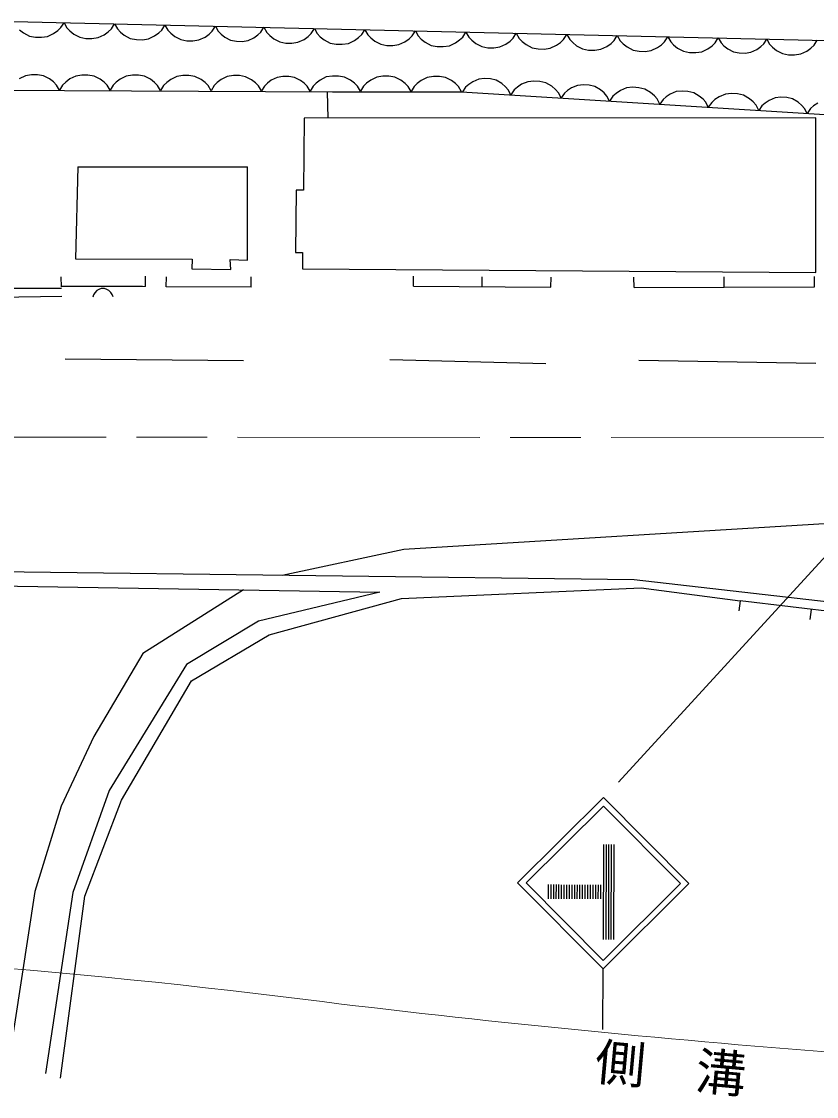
# Model space of a CAD drawing. Units: millimetres, scale not verified. Extents: x 40000 to 680000, y 20000 to 380000.
# Drawn here: x 179404 to 218766, y 253432 to 306628 of the extents above; entities that cross this region are included whole.
import ezdxf
from ezdxf.enums import TextEntityAlignment as Align

# ---------------------------------------------------------------- set-up
doc = ezdxf.new("R2010")
doc.units = ezdxf.units.MM
doc.header["$LTSCALE"] = 1000
doc.linetypes.add('CHAIN', pattern=[18.5, 12, -1.5, 3.5, -1.5])
for name, color, linetype, lineweight in [('M-BGD', 7, 'Continuous', 25), ('M-BMK', 2, 'CHAIN', 13), ('M-STR-HTXT', 7, 'Continuous', 13), ('M-STR-STRC', 7, 'Continuous', 25)]:
    doc.layers.add(name, color=color, linetype=linetype, lineweight=lineweight)
doc.styles.add('ＭＳ ゴシック', font='')
doc.styles.get('ＭＳ ゴシック').set_extended_font_data('MS Gothic')

msp = doc.modelspace()

# ---------------------------------------------------------------- linework, layer by layer
at = {"layer": 'M-BGD'}
for p, q in [((179010, 306628), (223807, 305585)), ((181354, 306324), (181510, 306570)), ((181510, 306570), (181654, 306317)), ((183853, 306265), (184009, 306512)), ((184009, 306512), (184153, 306258)), ((186353, 306207), (186508, 306454)), ((186508, 306454), (186653, 306200)), ((179301, 306221), (179498, 306067)), ((179498, 306067), (179794, 305910)), ((179794, 305910), (180093, 305853)), ((180393, 305846), (180694, 305889)), ((180694, 305889), (180997, 306032)), ((180997, 306032), (181201, 306177)), ((181201, 306177), (181354, 306324)), ((181654, 306317), (181800, 306163)), ((181800, 306163), (181997, 306009)), ((181997, 306009), (182293, 305852)), ((183193, 305831), (183496, 305974)), ((183496, 305974), (183700, 306119)), ((183700, 306119), (183853, 306265)), ((184153, 306258), (184300, 306105)), ((184300, 306105), (184496, 305950)), ((184496, 305950), (184793, 305793)), ((185692, 305772), (185996, 305915)), ((185996, 305915), (186199, 306061)), ((186199, 306061), (186353, 306207)), ((186653, 306200), (186799, 306047)), ((186799, 306047), (186996, 305892)), ((186996, 305892), (187292, 305735)), ((188495, 305857), (188699, 306003)), ((188699, 306003), (188852, 306149)), ((188852, 306149), (189008, 306395)), ((189008, 306395), (189146, 306152)), ((189146, 306152), (189287, 306005)), ((189287, 306005), (189475, 305856)), ((190915, 305823), (191110, 305962)), ((191110, 305962), (191258, 306103)), ((191258, 306103), (191407, 306340)), ((191407, 306340), (191551, 306086)), ((191551, 306086), (191698, 305933)), ((191698, 305933), (191894, 305778)), ((193394, 305743), (193597, 305888)), ((193597, 305888), (193751, 306035)), ((193751, 306035), (193906, 306281)), ((193906, 306281), (194051, 306028)), ((194051, 306028), (194197, 305875)), ((196097, 305830), (196250, 305977)), ((196250, 305977), (196406, 306223)), ((196406, 306223), (196550, 305970)), ((196550, 305970), (196696, 305816)), ((198596, 305772), (198749, 305919)), ((198749, 305919), (198905, 306165)), ((198905, 306165), (199049, 305912)), ((199049, 305912), (199196, 305758)), ((201249, 305860), (201404, 306107)), ((201404, 306107), (201549, 305853)), ((203748, 305802), (203904, 306049)), ((203904, 306049), (204048, 305795)), ((206247, 305744), (206403, 305990)), ((206403, 305990), (206547, 305737)), ((208747, 305686), (208902, 305932)), ((208902, 305932), (209047, 305679)), ((180093, 305853), (180393, 305846)), ((182293, 305852), (182592, 305795)), ((182592, 305795), (182892, 305788)), ((182892, 305788), (183193, 305831)), ((184793, 305793), (185091, 305736)), ((185091, 305736), (185391, 305729)), ((185391, 305729), (185692, 305772)), ((187292, 305735), (187591, 305678)), ((187591, 305678), (187891, 305671)), ((187891, 305671), (188192, 305714)), ((188192, 305714), (188495, 305857)), ((189475, 305856), (189760, 305706)), ((189760, 305706), (190047, 305651)), ((190047, 305651), (190335, 305644)), ((190335, 305644), (190624, 305686)), ((190624, 305686), (190915, 305823)), ((191894, 305778), (192191, 305621)), ((192191, 305621), (192489, 305564)), ((192489, 305564), (192789, 305557)), ((192789, 305557), (193090, 305600)), ((193090, 305600), (193394, 305743)), ((194197, 305875), (194393, 305720)), ((194393, 305720), (194690, 305563)), ((194690, 305563), (194989, 305506)), ((194989, 305506), (195289, 305499)), ((195289, 305499), (195590, 305542)), ((195590, 305542), (195893, 305685)), ((195893, 305685), (196097, 305830)), ((196696, 305816), (196893, 305662)), ((196893, 305662), (197189, 305505)), ((197189, 305505), (197488, 305448)), ((197488, 305448), (197788, 305441)), ((197788, 305441), (198089, 305484)), ((198089, 305484), (198392, 305627)), ((198392, 305627), (198596, 305772)), ((199196, 305758), (199392, 305603)), ((199392, 305603), (199689, 305447)), ((199689, 305447), (199987, 305390)), ((199987, 305390), (200287, 305383)), ((200287, 305383), (200588, 305426)), ((200588, 305426), (200892, 305569)), ((200892, 305569), (201095, 305714)), ((201095, 305714), (201249, 305860)), ((201549, 305853), (201695, 305700)), ((201695, 305700), (201891, 305545)), ((201891, 305545), (202188, 305388)), ((202188, 305388), (202487, 305331)), ((202787, 305324), (203088, 305367)), ((203088, 305367), (203391, 305510)), ((203391, 305510), (203594, 305656)), ((203594, 305656), (203748, 305802)), ((204048, 305795), (204194, 305642)), ((204194, 305642), (204391, 305487)), ((204391, 305487), (204687, 305330)), ((205587, 305309), (205890, 305452)), ((205890, 305452), (206094, 305597)), ((206094, 305597), (206247, 305744)), ((206547, 305737), (206694, 305583)), ((206694, 305583), (206890, 305429)), ((206890, 305429), (207187, 305272)), ((208086, 305251), (208390, 305394)), ((208390, 305394), (208593, 305539)), ((208593, 305539), (208747, 305686)), ((209047, 305679), (209193, 305525)), ((209193, 305525), (209389, 305371)), ((209389, 305371), (209686, 305214)), ((210889, 305336), (211092, 305481)), ((211092, 305481), (211246, 305628)), ((211246, 305628), (211402, 305874)), ((211402, 305874), (211546, 305621)), ((211546, 305621), (211692, 305467)), ((211692, 305467), (211889, 305312)), ((213388, 305278), (213592, 305423)), ((213592, 305423), (213745, 305569)), ((213745, 305569), (213901, 305816)), ((213901, 305816), (214039, 305572)), ((214039, 305572), (214180, 305425)), ((214180, 305425), (214369, 305277)), ((215808, 305243), (216004, 305383)), ((216004, 305383), (216151, 305523)), ((216151, 305523), (216300, 305760)), ((216300, 305760), (216445, 305506)), ((216445, 305506), (216591, 305353)), ((216591, 305353), (216787, 305198)), ((218490, 305309), (218644, 305455)), ((218644, 305455), (218800, 305702)), ((202487, 305331), (202787, 305324)), ((204687, 305330), (204986, 305273)), ((204986, 305273), (205286, 305266)), ((205286, 305266), (205587, 305309)), ((207187, 305272), (207485, 305215)), ((207485, 305215), (207785, 305208)), ((207785, 305208), (208086, 305251)), ((209686, 305214), (209985, 305157)), ((209985, 305157), (210285, 305150)), ((210285, 305150), (210586, 305193)), ((210586, 305193), (210889, 305336)), ((211889, 305312), (212185, 305156)), ((212185, 305156), (212484, 305099)), ((212484, 305099), (212784, 305092)), ((212784, 305092), (213085, 305135)), ((213085, 305135), (213388, 305278)), ((214369, 305277), (214653, 305126)), ((214653, 305126), (214940, 305071)), ((214940, 305071), (215228, 305065)), ((215228, 305065), (215517, 305106)), ((215517, 305106), (215808, 305243)), ((216787, 305198), (217084, 305041)), ((217084, 305041), (217383, 304984)), ((217383, 304984), (217683, 304977)), ((217683, 304977), (217984, 305021)), ((217984, 305021), (218287, 305163)), ((218287, 305163), (218490, 305309)), ((179595, 303941), (179294, 303793)), ((179895, 303990), (179595, 303941)), ((180195, 303989), (179895, 303990)), ((180495, 303938), (180195, 303989)), ((180794, 303787), (180495, 303938)), ((180994, 303636), (180794, 303787)), ((181794, 303783), (181594, 303633)), ((182095, 303931), (181794, 303783)), ((182395, 303980), (182095, 303931)), ((182695, 303979), (182395, 303980)), ((182995, 303928), (182695, 303979)), ((183294, 303777), (182995, 303928)), ((183494, 303626), (183294, 303777)), ((184294, 303773), (184094, 303623)), ((184595, 303921), (184294, 303773)), ((184895, 303970), (184595, 303921)), ((185195, 303969), (184895, 303970)), ((185495, 303918), (185195, 303969)), ((185794, 303767), (185495, 303918)), ((185994, 303616), (185794, 303767)), ((186794, 303763), (186594, 303613)), ((187095, 303911), (186794, 303763)), ((187395, 303960), (187095, 303911)), ((187695, 303959), (187395, 303960)), ((187995, 303908), (187695, 303959)), ((188294, 303757), (187995, 303908)), ((188494, 303606), (188294, 303757)), ((189294, 303753), (189094, 303603)), ((189595, 303901), (189294, 303753)), ((189895, 303950), (189595, 303901)), ((190195, 303949), (189895, 303950)), ((190495, 303898), (190195, 303949)), ((190794, 303747), (190495, 303898)), ((192063, 303863), (191774, 303721)), ((192351, 303910), (192063, 303863)), ((192639, 303909), (192351, 303910)), ((192927, 303860), (192639, 303909)), ((193214, 303715), (192927, 303860)), ((194495, 303882), (194194, 303733)), ((194795, 303931), (194495, 303882)), ((195095, 303929), (194795, 303931)), ((195395, 303878), (195095, 303929)), ((195694, 303727), (195395, 303878)), ((196995, 303872), (196694, 303723)), ((197295, 303921), (196995, 303872)), ((197595, 303919), (197295, 303921)), ((197895, 303868), (197595, 303919)), ((198194, 303717), (197895, 303868)), ((199495, 303862), (199194, 303713)), ((199795, 303911), (199495, 303862)), ((200095, 303909), (199795, 303911)), ((200395, 303858), (200095, 303909)), ((200694, 303707), (200395, 303858)), ((202043, 303775), (201747, 303649)), ((202334, 303804), (202043, 303775)), ((202621, 303786), (202334, 303804)), ((202906, 303720), (202621, 303786)), ((144967, 303381), (194802, 303154)), ((181143, 303485), (180994, 303636)), ((181292, 303235), (181143, 303485)), ((181443, 303484), (181292, 303235)), ((181594, 303633), (181443, 303484)), ((183643, 303475), (183494, 303626)), ((183792, 303225), (183643, 303475)), ((183943, 303474), (183792, 303225)), ((184094, 303623), (183943, 303474)), ((186143, 303465), (185994, 303616)), ((186292, 303215), (186143, 303465)), ((186443, 303464), (186292, 303215)), ((186594, 303613), (186443, 303464)), ((188643, 303455), (188494, 303606)), ((188792, 303205), (188643, 303455)), ((188943, 303454), (188792, 303205)), ((189094, 303603), (188943, 303454)), ((190994, 303596), (190794, 303747)), ((191143, 303445), (190994, 303596)), ((191292, 303195), (191143, 303445)), ((191437, 303434), (191292, 303195)), ((191581, 303577), (191437, 303434)), ((191774, 303721), (191581, 303577)), ((193405, 303570), (193214, 303715)), ((193549, 303426), (193405, 303570)), ((193692, 303185), (193549, 303426)), ((193843, 303434), (193692, 303185)), ((193994, 303584), (193843, 303434)), ((194194, 303733), (193994, 303584)), ((195893, 303576), (195694, 303727)), ((196043, 303426), (195893, 303576)), ((196192, 303175), (196043, 303426)), ((196343, 303424), (196192, 303175)), ((196493, 303574), (196343, 303424)), ((196694, 303723), (196493, 303574)), ((198393, 303566), (198194, 303717)), ((198543, 303416), (198393, 303566)), ((198692, 303165), (198543, 303416)), ((198843, 303414), (198692, 303165)), ((198993, 303564), (198843, 303414)), ((199194, 303713), (198993, 303564)), ((200893, 303556), (200694, 303707)), ((201043, 303406), (200893, 303556)), ((201192, 303155), (201043, 303406)), ((201393, 303383), (201234, 303152)), ((201546, 303517), (201393, 303383)), ((201747, 303649), (201546, 303517)), ((203184, 303558), (202906, 303720)), ((203366, 303403), (203184, 303558)), ((203501, 303250), (203366, 303403)), ((203630, 303001), (203501, 303250)), ((203795, 303241), (203630, 303001)), ((203954, 303382), (203795, 303241)), ((204163, 303519), (203954, 303382)), ((204472, 303649), (204163, 303519)), ((204775, 303680), (204472, 303649)), ((205074, 303662), (204775, 303680)), ((205370, 303593), (205074, 303662)), ((205660, 303424), (205370, 303593)), ((205851, 303262), (205660, 303424)), ((205991, 303103), (205851, 303262)), ((206637, 303341), (206436, 303209)), ((206934, 303466), (206637, 303341)), ((207224, 303496), (206934, 303466)), ((207511, 303478), (207224, 303496)), ((207796, 303412), (207511, 303478)), ((208074, 303250), (207796, 303412)), ((208257, 303094), (208074, 303250)), ((209362, 303341), (209054, 303210)), ((209665, 303372), (209362, 303341)), ((209964, 303353), (209665, 303372)), ((210261, 303284), (209964, 303353)), ((210551, 303116), (210261, 303284)), ((194594, 301842), (194553, 303155)), ((194802, 303154), (201192, 303155)), ((201192, 303155), (223191, 301767)), ((206125, 302844), (205991, 303103)), ((206284, 303074), (206125, 302844)), ((206436, 303209), (206284, 303074)), ((208391, 302941), (208257, 303094)), ((208520, 302693), (208391, 302941)), ((208685, 302933), (208520, 302693)), ((208845, 303073), (208685, 302933)), ((209054, 303210), (208845, 303073)), ((210741, 302953), (210551, 303116)), ((210881, 302794), (210741, 302953)), ((211015, 302535), (210881, 302794)), ((211174, 302766), (211015, 302535)), ((211327, 302900), (211174, 302766)), ((211527, 303032), (211327, 302900)), ((211824, 303158), (211527, 303032)), ((212114, 303187), (211824, 303158)), ((212402, 303169), (212114, 303187)), ((212686, 303103), (212402, 303169)), ((212964, 302941), (212686, 303103)), ((213147, 302786), (212964, 302941)), ((213282, 302633), (213147, 302786)), ((213735, 302765), (213576, 302624)), ((213944, 302902), (213735, 302765)), ((214253, 303032), (213944, 302902)), ((214555, 303063), (214253, 303032)), ((214855, 303045), (214555, 303063)), ((215151, 302976), (214855, 303045)), ((215441, 302807), (215151, 302976)), ((215631, 302645), (215441, 302807)), ((216418, 302724), (216217, 302592)), ((216714, 302849), (216418, 302724)), ((217005, 302879), (216714, 302849)), ((217292, 302861), (217005, 302879)), ((217576, 302795), (217292, 302861)), ((217855, 302633), (217576, 302795)), ((213410, 302384), (213282, 302633)), ((213576, 302624), (213410, 302384)), ((215771, 302486), (215631, 302645)), ((215905, 302227), (215771, 302486)), ((216064, 302457), (215905, 302227)), ((216217, 302592), (216064, 302457)), ((218037, 302477), (217855, 302633)), ((218172, 302324), (218037, 302477)), ((218301, 302076), (218172, 302324)), ((218466, 302316), (218301, 302076)), ((218625, 302456), (218466, 302316)), ((218834, 302593), (218625, 302456)), ((193392, 301841), (193359, 298287)), ((218730, 301867), (193392, 301841)), ((218732, 294207), (218730, 301867)), ((182197, 299444), (182083, 294885)), ((182197, 299444), (190591, 299439)), ((190598, 294821), (190591, 299439)), ((192998, 298288), (192969, 295195)), ((193359, 298287), (192998, 298288)), ((182083, 294885), (187847, 294869)), ((187847, 294869), (187845, 294387)), ((189773, 294361), (189734, 294843)), ((189734, 294843), (190598, 294821)), ((192969, 295195), (193310, 295194)), ((193310, 295194), (193314, 294395)), ((187845, 294387), (189773, 294361)), ((193314, 294395), (218732, 294207)), ((181378, 293493), (181375, 293993)), ((185540, 293518), (185537, 294018)), ((186575, 293501), (186576, 294001)), ((190780, 293489), (190781, 293989)), ((198812, 293525), (198816, 294025)), ((202216, 293500), (202220, 294000)), ((205620, 293474), (205623, 293974)), ((209730, 293473), (209728, 293973)), ((214201, 293490), (214199, 293990)), ((218672, 293506), (218670, 294006)), ((181382, 293414), (177672, 293408)), ((185395, 293520), (181378, 293511)), ((185540, 293518), (181378, 293493)), ((183036, 293208), (182977, 293108)), ((183135, 293309), (183036, 293208)), ((183235, 293370), (183135, 293309)), ((183354, 293411), (183235, 293370)), ((183514, 293413), (183354, 293411)), ((183635, 293374), (183514, 293413)), ((183735, 293315), (183635, 293374)), ((183836, 293217), (183735, 293315)), ((183897, 293117), (183836, 293217)), ((183938, 292998), (183897, 293117)), ((190780, 293489), (186575, 293501)), ((198812, 293525), (205620, 293474)), ((209730, 293473), (218672, 293506)), ((177700, 292980), (181399, 293033)), ((182977, 293108), (182939, 292987)), ((209745, 279007), (125805, 280028)), ((149192, 279192), (197150, 278386)), ((222511, 277531), (209745, 279007)), ((197150, 278386), (191145, 276952)), ((198227, 278069), (210079, 278606)), ((210079, 278606), (214980, 277954)), ((191672, 276284), (198227, 278069)), ((214980, 277954), (214921, 277458)), ((223155, 276980), (214980, 277954)), ((218495, 277535), (218436, 277039)), ((191145, 276952), (187569, 274805)), ((187822, 274003), (191672, 276284)), ((187569, 274805), (183746, 268579)), ((184354, 268090), (187822, 274003)), ((183746, 268579), (181947, 263527)), ((182535, 263350), (184354, 268090)), ((181947, 263527), (180588, 254569)), ((181333, 254332), (182535, 263350))]:
    msp.add_line(p, q, dxfattribs=at)
at = {"layer": 'M-BMK'}
msp.add_line((171605, 286067), (241193, 286010), dxfattribs=at)
at = {"layer": 'M-STR-HTXT'}
for centre, radius, start, end in [((147910, -103921), 365002, 82.82983, 89.08862), ((261884, 811367), 557356, 262.94922, 268.39758)]:
    msp.add_arc(centre, radius, start, end, dxfattribs=at)
at = {"layer": 'M-STR-STRC'}
for p, q in [((181568, 289934), (190393, 289847)), ((197642, 289906), (205364, 289700)), ((209961, 289870), (218725, 289722)), ((230138, 282447), (198340, 280495)), ((208964, 268982), (220375, 281452)), ((198340, 280495), (192317, 279219)), ((190403, 278499), (185412, 275360)), ((185412, 275360), (182990, 271250)), ((182990, 271250), (181372, 267803)), ((203966, 263998), (208221, 268228)), ((208221, 268228), (212452, 263973)), ((181372, 267803), (180065, 263571)), ((208220, 267804), (204391, 263997)), ((212027, 263975), (208220, 267804)), ((208214, 265908), (208201, 261208)), ((208344, 265908), (208331, 261208)), ((208474, 265908), (208461, 261208)), ((208604, 265907), (208591, 261207)), ((208734, 265907), (208721, 261207)), ((208197, 259743), (203966, 263998)), ((204391, 263997), (208198, 260167)), ((205479, 263916), (205477, 263216)), ((205609, 263916), (205607, 263216)), ((205739, 263915), (205737, 263215)), ((205869, 263915), (205867, 263215)), ((205999, 263915), (205997, 263215)), ((206129, 263914), (206127, 263214)), ((206259, 263914), (206257, 263214)), ((206389, 263914), (206387, 263214)), ((206519, 263913), (206517, 263213)), ((206649, 263913), (206647, 263213)), ((206779, 263912), (206777, 263212)), ((206909, 263912), (206906, 263212)), ((207039, 263912), (207036, 263212)), ((207169, 263911), (207166, 263211)), ((207299, 263911), (207296, 263211)), ((207429, 263911), (207426, 263211)), ((207559, 263910), (207556, 263210)), ((207689, 263910), (207686, 263210)), ((207819, 263909), (207816, 263209)), ((207949, 263909), (207946, 263209)), ((208079, 263909), (208076, 263209)), ((212452, 263973), (208197, 259743)), ((208198, 260167), (212027, 263975)), ((180065, 263571), (178746, 254967)), ((208188, 256743), (208197, 259743))]:
    msp.add_line(p, q, dxfattribs=at)

# ---------------------------------------------------------------- texts
at = {"layer": 'M-STR-HTXT', "style": 'ＭＳ ゴシック'}
msp.add_text('側\u3000溝', height=1833, rotation=354.8, dxfattribs=at).set_placement((207681, 253719), align=Align.BOTTOM_LEFT)

doc.saveas('drawing.dxf')
